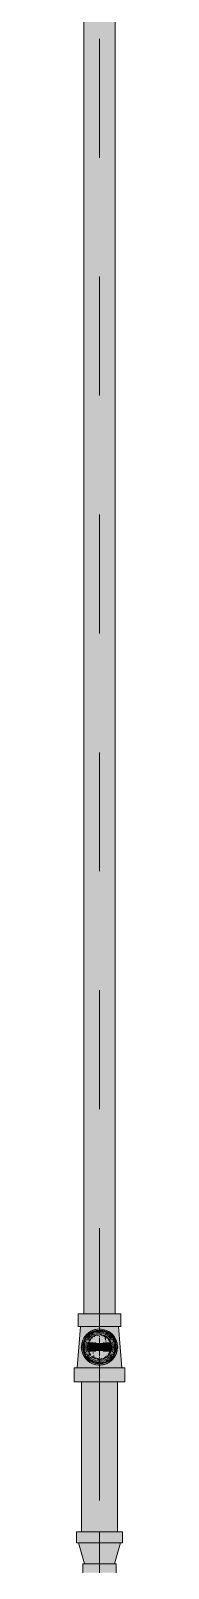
# Model space of a CAD drawing. Header units: millimetres. Extents: x -4000 to 187956, y -58990 to 162485.
# Drawn here: x 24216 to 24284, y 131155 to 133207 of the extents above; entities that cross this region are included whole.
import ezdxf

# ---------------------------------------------------------------- set-up
doc = ezdxf.new("R2010")
doc.units = ezdxf.units.MM
doc.linetypes.add('Dash 1_16_', pattern=[317.5, 158.75, -158.75])
for name, color, linetype, lineweight in [('F-SPRN', 3, 'Continuous', 9), ('P-PIPE', 3, 'Continuous', 9), ('P-PIPE-CNTR', 3, 'Continuous', 9)]:
    doc.layers.add(name, color=color, linetype=linetype, lineweight=lineweight)

# ---------------------------------------------------------------- blocks, each defined once
blk = doc.blocks.new('Sprinkler_Up - DN20-V233-FFS - TANG 1')
at = {"layer": 'F-SPRN', "transparency": 33554534}
for points in [[(4.6, 0), (22.2, 0), (18, 13.1), (6.9, 21.2), (-6.9, 21.2), (-18.2, 12.5), (-22.2, 0), (-3.9, 0.7), (-1.7, 2.9), (-1.2, 3.5), (-0.6, 4), (0.6, 4), (1.2, 3.5), (1.7, 2.9), (3.9, 0.7)], [(3.4, -21.2), (6.9, -21.2), (18, -13.1), (22.2, 0), (3.9, -0.7), (1.7, -2.9), (1.2, -3.5), (0.6, -4), (-0.6, -4), (-1.2, -3.5), (-1.7, -2.9), (-4.6, 0), (-22.2, 0), (-18, -13.1), (-6.9, -21.2), (0, -21.2)], [(0, -16.7), (4.3, -16.1), (11.8, -11.8), (16.1, -4.3), (16.1, 4.3), (10.8, 12.5), (8.3, 14.4), (0, 16.7), (-4.3, 16.1), (-11.8, 11.8), (-16.1, 4.3), (-16.1, -4.3), (-11.8, -11.8), (-8.3, -14.4)], [(0, -15.6), (7.8, -13.5), (13.5, -7.8), (15.1, -4), (15.1, 4), (13.5, 7.8), (7.8, 13.5), (0, 15.6), (-9.1, 12.5), (-11, 11), (-15.1, 4), (-15.1, -4), (-11, -11), (-7.8, -13.5)], [(-10.9, -5.5), (-10.9, 5.4), (-14.5, 5.4), (-14.5, -5.5)], [(-7.7, -5.5), (-7.7, 5.4), (-10.9, 5.4), (-10.9, -5.5)], [(0, -5.5), (0, 5.4), (-7.7, 5.4), (-7.7, -5.5)], [(0, 0), (5.7, 0), (2.9, 4.9), (-2.9, 4.9), (-5.7, 0)], [(2.9, -4.9), (5.7, 0), (-5.7, 0), (-2.9, -4.9)], [(0, 0), (4.6, 0), (0, 4.6), (-4.6, 0)], [(0, -4.6), (4.6, 0), (-4.6, 0)], [(0, -2.6), (1.3, 0), (-1.8, 0)], [(-1.3, 0), (1.8, 0), (0, 2.6)], [(7.7, -5.5), (7.7, 5.4), (0, 5.4), (0, -5.5)], [(7.7, -5.5), (10.9, -5.5), (10.9, 5.4), (7.7, 5.4)], [(14.5, -5.5), (14.5, 5.4), (10.9, 5.4), (10.9, -5.5)]]:
    blk.add_hatch(color=1, dxfattribs=at).paths.add_polyline_path(points)
at = {"layer": 'F-SPRN', "color": 1}
for p, q in [((-11.5, 5.4), (-14.5, 5.4)), ((-14.5, 5.4), (-11.3, 5.4)), ((-14.5, 5.4), (-14.5, 3.7)), ((-14.5, 3.3), (-14.5, 0)), ((-11.5, 5.4), (-11.5, 4)), ((-10.9, 1.9), (-10.9, 3.6)), ((-10.8, 5.4), (-8, 5.4)), ((-8.1, 5.4), (-10.8, 5.4)), ((-8.1, 5.4), (-8.1, 2.8)), ((-8.1, 2.5), (-8.1, 0.7)), ((-7.7, 4.8), (-7.7, 2.7)), ((-7.7, 4.8), (-7.7, 2.7)), ((-7.7, 2.1), (-7.7, 0.5)), ((-7.7, 2.1), (-7.7, 0.5)), ((-6.7, 5.4), (-4.7, 5.4)), ((-5.8, 3.8), (-5.8, 2.2)), ((-2.1, 0), (-2.1, 0)), ((-2.1, 0), (-2.1, -0.1)), ((-0.5, 2), (-0.6, 2)), ((-0.6, 2), (-0.6, 2)), ((0, 2.1), (-0.1, 2.1)), ((2.1, 0), (2.1, 0.1)), ((2.1, 0), (2.1, 0)), ((4.7, 5.4), (6.5, 5.4)), ((7.7, 5.4), (8.6, 5.4)), ((7.7, 5.2), (7.7, 2.7)), ((7.7, 5.2), (7.7, 2.7)), ((7.7, 2.3), (7.7, 0.5)), ((7.7, 2.3), (7.7, 0.5)), ((10.8, 5.4), (8.1, 5.4)), ((8.1, 5.4), (8.1, 2.8)), ((8.1, 2.5), (8.1, 0.4)), ((8.6, 5.4), (10.8, 5.4)), ((10.9, 5.4), (14.5, 5.4)), ((10.9, 3.6), (10.9, 0.2)), ((14.5, 5.4), (11.5, 5.4)), ((11.5, 5.4), (11.5, 4)), ((11.5, 3), (11.5, 0.2)), ((14.5, 5.4), (14.5, -5.5)), ((-14.5, -1.3), (-14.5, -3.7)), ((-11.1, -5.5), (-14.5, -5.5)), ((-14.5, -5.5), (-11.5, -5.5)), ((-10.9, -2.6), (-10.9, -1.3)), ((-10.8, -5.5), (-8.1, -5.5)), ((-7.8, -5.5), (-10.8, -5.5)), ((-8.1, -4.2), (-8.1, -5.5)), ((-7.7, -2.7), (-7.7, -4)), ((-7.7, -2.7), (-7.7, -4)), ((-7, -5.5), (-5.8, -5.5)), ((-4.8, -5.5), (-7, -5.5)), ((-5.8, -2.3), (-5.8, -3.8)), ((-2.1, -0.3), (-2, -0.4)), ((-2, -0.4), (-2, -0.5)), ((-2, -0.5), (-2, -0.6)), ((-2, -0.6), (-2, -0.7)), ((-2, -0.7), (-1.9, -0.7)), ((-1.9, -0.7), (-1.9, -0.8)), ((-1.9, -0.8), (-1.9, -0.9)), ((-1.9, -0.9), (-1.8, -1)), ((-1.8, -1), (-1.8, -1.1)), ((-1.8, -1), (-1.8, -1)), ((-1.8, -1.1), (-1.7, -1.2)), ((-1.7, -1.2), (-1.6, -1.3)), ((-1.7, -1.2), (-1.7, -1.2)), ((-1.6, -1.3), (-1.6, -1.4)), ((-1.6, -1.4), (-1.5, -1.4)), ((-1.5, -1.4), (-1.4, -1.5)), ((-1.4, -1.5), (-1.3, -1.6)), ((-1.4, -1.5), (-1.4, -1.5)), ((-1.3, -1.6), (-1.3, -1.7)), ((-1.3, -1.7), (-1.2, -1.7)), ((-1.2, -1.7), (-1.1, -1.7)), ((-1.1, -1.7), (-1.1, -1.8)), ((-1.1, -1.8), (-1, -1.8)), ((-1, -1.8), (-0.9, -1.9)), ((-0.9, -1.9), (-0.8, -1.9)), ((-0.8, -1.9), (-0.7, -2)), ((-0.8, -1.9), (-0.8, -1.9)), ((-0.7, -2), (-0.6, -2)), ((-0.6, -2), (-0.5, -2)), ((-0.5, -2), (-0.4, -2)), ((-0.4, -2), (-0.3, -2.1)), ((-0.4, -2), (-0.4, -2)), ((-0.3, -2.1), (-0.2, -2.1)), ((-0.2, -2.1), (-0.1, -2.1)), ((-0.1, -2.1), (0, -2.1)), ((0, -2.1), (0.1, -2.1)), ((0.1, -2.1), (0.2, -2.1)), ((0.1, -2.1), (0.1, -2.1)), ((0.2, -2.1), (0.3, -2.1)), ((0.3, -2.1), (0.4, -2)), ((0.4, -2), (0.5, -2)), ((0.5, -2), (0.6, -2)), ((0.6, -2), (0.7, -2)), ((0.6, -2), (0.6, -2)), ((0.7, -2), (0.8, -1.9)), ((0.8, -1.9), (0.9, -1.9)), ((0.9, -1.9), (1, -1.8)), ((0.9, -1.9), (0.9, -1.9)), ((1, -1.8), (1.1, -1.8)), ((1.1, -1.8), (1.2, -1.7)), ((1.2, -1.7), (1.3, -1.6)), ((1.2, -1.7), (1.2, -1.7)), ((1.3, -1.6), (1.4, -1.6)), ((1.4, -1.5), (1.5, -1.5)), ((1.4, -1.6), (1.4, -1.5)), ((1.5, -1.4), (1.6, -1.3)), ((1.5, -1.5), (1.5, -1.4)), ((1.6, -1.3), (1.7, -1.2)), ((1.6, -1.3), (1.6, -1.3)), ((1.7, -1.1), (1.8, -1.1)), ((1.7, -1.2), (1.7, -1.1)), ((1.8, -1), (1.9, -0.9)), ((1.8, -1.1), (1.8, -1)), ((1.9, -0.8), (2, -0.7)), ((1.9, -0.8), (1.9, -0.8)), ((1.9, -0.9), (1.9, -0.8)), ((2, -0.4), (2.1, -0.3)), ((2, -0.5), (2, -0.4)), ((2, -0.5), (2, -0.5)), ((2, -0.6), (2, -0.5)), ((2, -0.7), (2, -0.6)), ((2.1, -0.1), (2.1, 0)), ((2.1, -0.2), (2.1, -0.1)), ((2.1, -0.3), (2.1, -0.2)), ((7, -5.5), (4.8, -5.5)), ((5.8, -2.2), (5.8, -3.8)), ((5.8, -5.5), (7, -5.5)), ((7.7, -0.5), (7.7, -2.3)), ((7.7, -0.5), (7.7, -2.3)), ((7.7, -2.7), (7.7, -5.4)), ((7.7, -2.7), (7.7, -5.4)), ((10.8, -5.5), (7.7, -5.5)), ((8.1, -0.4), (8.1, -2.5)), ((8.1, -2.8), (8.1, -5.5)), ((8.1, -5.5), (10.8, -5.5)), ((10.9, -0.2), (10.9, -3.6)), ((14.5, -5.5), (10.9, -5.5)), ((11.5, -0.2), (11.5, -3)), ((11.5, -4), (11.5, -5.5)), ((11.5, -5.5), (14.5, -5.5))]:
    blk.add_line(p, q, dxfattribs=at)
at = {"layer": 'F-SPRN', "color": 1, "flags": 128}
for points in [[(-0.6, 2), (-0.7, 2), (-0.8, 1.9), (-0.9, 1.9), (-0.9, 1.9), (-1, 1.8), (-1.1, 1.8), (-1.2, 1.7), (-1.2, 1.7), (-1.3, 1.6), (-1.4, 1.6), (-1.4, 1.5), (-1.5, 1.5), (-1.5, 1.4), (-1.6, 1.3), (-1.6, 1.3), (-1.7, 1.2), (-1.7, 1.1), (-1.8, 1.1), (-1.8, 1), (-1.9, 0.9), (-1.9, 0.8), (-1.9, 0.8), (-2, 0.7), (-2, 0.6), (-2, 0.5), (-2, 0.5), (-2, 0.4), (-2.1, 0.3), (-2.1, 0.2), (-2.1, 0.1), (-2.1, 0)], [(-0.1, 2.1), (-0.1, 2.1), (-0.2, 2.1), (-0.3, 2.1), (-0.4, 2), (-0.5, 2)], [(2.1, 0.1), (2.1, 0.2), (2.1, 0.2), (2.1, 0.3), (2, 0.4), (2, 0.5), (2, 0.6), (2, 0.7), (1.9, 0.7), (1.9, 0.8), (1.9, 0.9), (1.8, 1), (1.8, 1), (1.8, 1.1), (1.7, 1.2), (1.7, 1.2), (1.6, 1.3), (1.6, 1.4), (1.5, 1.4), (1.4, 1.5), (1.4, 1.5), (1.3, 1.6), (1.3, 1.7), (1.2, 1.7), (1.1, 1.7), (1.1, 1.8), (1, 1.8), (0.9, 1.9), (0.8, 1.9), (0.8, 1.9), (0.7, 2), (0.6, 2), (0.5, 2), (0.4, 2), (0.4, 2), (0.3, 2.1), (0.2, 2.1), (0.1, 2.1), (0, 2.1)], [(-2.1, -0.1), (-2.1, -0.2), (-2.1, -0.2), (-2.1, -0.3)]]:
    blk.add_lwpolyline(points, dxfattribs=at)
at = {"layer": 'F-SPRN', "color": 1}
for radius, start, end in [(22.2, 360, 180), (21.9, 108.2621, 125.7507), (21.9, 99.348, 107.901), (21.9, 90.145, 98.8503), (21.9, 72.5583, 89.4624), (21.9, 54.2493, 71.7379), (21.9, 165.6773, 179.2615), (21.9, 144.9438, 164.8151), (21.9, 144, 144.9438), (21.9, 126.6942, 143.2701), (16.7, 167.6802, 180), (16.7, 167.6802, 180), (16.7, 155.3879, 164.9693), (16.7, 155.3879, 164.9693), (15.6, 166.4265, 180), (15.6, 166.4265, 180), (15.6, 150.9409, 165), (15.6, 159.6139, 165), (16.7, 136.7213, 149.931), (16.7, 136.7213, 149.931), (15.6, 150.9409, 156.3845), (15.6, 138.4214, 150), (15.6, 138.4214, 150), (16.7, 130.7528, 135), (16.7, 130.7528, 135), (16.7, 121.4181, 130.5751), (16.7, 121.4181, 130.5751), (15.6, 126.205, 133.2078), (15.6, 126.205, 133.2078), (16.7, 106.5995, 120), (16.7, 106.5995, 120), (15.6, 114.4363, 119.9813), (15.6, 114.4363, 119.9813), (4.63, 155.7832, 180), (4.63, 155.7832, 180), (16.7, 96.4143, 105), (16.7, 96.4143, 105), (4.63, 109.0192, 138.2703), (4.63, 109.0192, 138.2703), (15.6, 95.5762, 100.6843), (15.6, 95.5762, 100.6843), (2.56, 109.0192, 168.8278), (2.56, 109.0192, 168.8278), (2.04, 109.0192, 180), (16.7, 83.0684, 90), (16.7, 83.0684, 90), (4.63, 17.9592, 90), (4.63, 17.9592, 90), (3.81, 57.0577, 90), (2.56, 14.5599, 90), (2.56, 14.5599, 90), (2.04, 10.4703, 90), (15.6, 75.573, 80.5892), (15.6, 75.573, 80.5892), (3.81, 16.1605, 43.8358), (15.6, 67.5614, 74.5481), (15.6, 67.5614, 74.5481), (16.7, 59.0064, 75), (16.7, 60, 75), (15.6, 60.0187, 65.5637), (15.6, 60.0187, 65.5637), (15.6, 54.096, 60), (15.6, 54.096, 60), (16.7, 59.0064, 60), (16.7, 49.4249, 58.5819), (16.7, 49.4249, 58.5819), (15.6, 46.7922, 53.795), (15.6, 46.7922, 53.795), (16.7, 45, 49.2472), (16.7, 45, 49.2472), (15.6, 30, 41.5786), (15.6, 30, 41.5786), (16.7, 30, 43.2787), (16.7, 30, 43.2787), (21.9, 36.7299, 53.3058), (15.6, 23.6155, 29.5646), (15.6, 15, 29.5646), (15.6, 15, 20.3861), (16.7, 15, 24.6121), (16.7, 15, 24.6121), (15.6, 360, 13.6618), (15.6, 0, 13.6618), (16.7, 360, 12.3198), (16.7, 0, 12.3198), (21.9, 35.0562, 36), (21.9, 15.1849, 35.0562), (21.9, 0.7385, 14.3227), (22.2, 180, 360), (21.9, 180.7385, 194.3227), (21.9, 195.1849, 215.2302), (21.9, 216.7299, 233.3058), (16.7, 180, 192.3198), (16.7, 180, 192.3198), (16.7, 195.0307, 204.6121), (16.7, 195.0307, 204.6121), (15.6, 181.9082, 193.6618), (15.6, 181.9082, 193.6618), (15.6, 197.3339, 209.5646), (15.6, 197.3339, 209.5646), (16.7, 210.069, 223.2787), (16.7, 210.069, 223.2787), (15.6, 212.5472, 221.5786), (15.6, 212.5472, 221.5786), (21.9, 234.2493, 251.7379), (16.7, 229.4249, 238.5819), (16.7, 229.4249, 238.5819), (15.6, 233.795, 240), (15.6, 233.795, 240), (16.7, 240, 255), (16.7, 240, 255), (15.6, 240.0187, 254.5481), (15.6, 240.0187, 254.5481), (4.63, 197.9592, 0), (4.63, 197.9592, 360), (15.6, 255, 267.64), (15.6, 255, 267.64), (3.81, 196.1605, 360), (2.56, 191.1677, 270), (2.56, 191.1677, 270), (2.04, 190.4703, 270), (16.7, 263.0684, 270), (16.7, 263.0684, 270), (2.04, 270, 0), (2.56, 270, 0), (2.56, 270, 360), (15.6, 275.5762, 280.6843), (15.6, 275.5762, 280.6843), (16.7, 276.4143, 285), (16.7, 276.4143, 285), (16.7, 286.5995, 300.9936), (16.7, 286.5995, 300.9936), (15.6, 294.4363, 299.9813), (15.6, 294.4363, 299.9813), (21.9, 288.2621, 305.7507), (15.6, 300, 303.535), (15.6, 300, 303.535), (16.7, 301.4181, 310.5751), (16.7, 301.4181, 310.5751), (15.6, 306.205, 313.2078), (15.6, 306.205, 313.2078), (15.6, 318.4214, 330), (15.6, 318.4214, 330), (16.7, 316.7213, 330), (16.7, 316.7213, 330), (21.9, 306.6942, 323.2701), (15.6, 330.4354, 345), (15.6, 330.4354, 336.3845), (15.6, 339.6139, 345), (15.6, 346.3382, 360), (15.6, 346.3382, 360), (16.7, 335.3879, 345), (16.7, 335.3879, 345), (16.7, 347.6802, 360), (16.7, 347.6802, 360), (21.9, 324.7698, 344.8151), (21.9, 345.6773, 359.2615), (21.9, 252.5583, 269.4624), (21.9, 270.145, 278.8503), (21.9, 279.348, 287.901)]:
    blk.add_arc((0, 0), radius, start, end, dxfattribs=at)
blk = doc.blocks.new('Steel_Transition_Threaded_HoaPhat - Standard-V237-FFS - TANG 1')
at = {"layer": 'P-PIPE', "lineweight": 13, "transparency": 33554534}
h = blk.add_hatch(color=1, dxfattribs=at)
h.paths.add_polyline_path([(24250, 131427.6), (24258.6, 131429.5), (24261.3, 131430.6), (24265.9, 131434.2), (24269.5, 131438.8), (24271.7, 131444.3), (24272.5, 131450.1), (24271.7, 131455.9), (24268.5, 131462.6), (24265.9, 131466), (24258.6, 131470.7), (24255.8, 131471.8), (24250, 131472.6), (24244.2, 131471.8), (24238.8, 131469.6), (24231.5, 131462.6), (24230.5, 131461.3), (24228.3, 131455.9), (24227.5, 131450.1), (24228.3, 131444.3), (24230.5, 131438.8), (24234.1, 131434.2), (24238.8, 131430.6), (24244.2, 131428.4)])
h.paths.add_polyline_path([(24250, 131430), (24244.8, 131430.7), (24240, 131432.7), (24235.8, 131435.9), (24232.6, 131440), (24230.6, 131444.9), (24229.9, 131450.1), (24230.6, 131455.3), (24234.5, 131462.6), (24235.8, 131464.3), (24240, 131467.5), (24244.8, 131469.5), (24250, 131470.2), (24258.6, 131468.1), (24260.1, 131467.5), (24265.5, 131462.6), (24267.4, 131460.1), (24269.4, 131455.3), (24270.1, 131450.1), (24269.4, 131444.9), (24267.4, 131440), (24264.2, 131435.9), (24258.6, 131432.1), (24255.2, 131430.7)])
for points in [[(24250, 131430), (24250, 131433.7), (24241.8, 131435.9), (24235.8, 131441.9), (24233.6, 131450.1), (24235.8, 131458.3), (24241.8, 131464.3), (24250, 131466.5), (24250, 131470.2), (24244.8, 131469.5), (24240, 131467.5), (24234.5, 131462.6), (24232.6, 131460.1), (24230.6, 131455.3), (24229.9, 131450.1), (24230.6, 131444.9), (24232.6, 131440), (24235.8, 131435.9), (24240, 131432.7), (24244.8, 131430.7)], [(24250, 131431.6), (24258.6, 131433.8), (24259.3, 131434.1), (24263.1, 131437), (24266, 131440.8), (24267.9, 131445.3), (24268.5, 131450.1), (24267.9, 131454.9), (24263.5, 131462.6), (24263.1, 131463.2), (24258.6, 131466.4), (24254.8, 131468), (24250, 131468.6), (24245.2, 131468), (24240.8, 131466.1), (24236.5, 131462.6), (24234, 131459.3), (24232.1, 131454.9), (24231.5, 131450.1), (24232.1, 131445.3), (24234, 131440.8), (24236.9, 131437), (24240.8, 131434.1), (24245.2, 131432.2)], [(24250, 131430), (24258.6, 131432.1), (24260.1, 131432.7), (24264.2, 131435.9), (24267.4, 131440), (24269.4, 131444.9), (24270.1, 131450.1), (24269.4, 131455.3), (24265.5, 131462.6), (24264.2, 131464.3), (24258.6, 131468.1), (24255.2, 131469.5), (24250, 131470.2), (24250, 131466.5), (24258.2, 131464.3), (24264.2, 131458.3), (24266.4, 131450.1), (24264.2, 131441.9), (24258.2, 131435.9), (24250, 131433.7)]]:
    blk.add_hatch(color=1, dxfattribs=at).paths.add_polyline_path(points)
at = {"layer": 'P-PIPE', "color": 20, "lineweight": 13}
for radius, start, end in [(22.5, 90, 270), (22.5, 165, 270), (22.5, 90, 165), (20.1, 166.0499, 193.9501), (20.1, 150, 162.7449), (18.5, 166.5939, 180), (18.5, 166.5939, 193.4061), (18.5, 157.6232, 165), (18.5, 157.6232, 165), (20.1, 141.0399, 148.1553), (16.4, 168.5467, 178.9063), (18.5, 137.133, 150), (18.5, 137.133, 150), (16.4, 158.0319, 163.506), (20.1, 128.8856, 139.8677), (16.4, 143.5463, 150), (18.5, 135, 137.133), (18.5, 135, 137.133), (18.5, 123.4976, 133.2041), (18.5, 123.4976, 133.2041), (20.1, 109.6859, 125.0043), (16.4, 121.0738, 128.0319), (18.5, 106.819, 120), (18.5, 106.819, 120), (16.4, 115.1607, 120), (16.4, 107.4657, 111.9681), (20.1, 100.9975, 105), (18.5, 91.4353, 103.2046), (18.5, 91.4353, 103.2046), (16.4, 96.2132, 104.6042), (20.1, 90.5246, 98.5089), (22.5, 45, 90), (22.5, 270, 90), (18.5, 78.0986, 90), (18.5, 78.0986, 90), (20.1, 75.0607, 87.9279), (18.5, 60, 75), (18.5, 60, 75), (16.4, 66.9681, 72.9388), (20.1, 54.9957, 75), (22.5, 285, 45), (16.4, 58.3967, 60), (16.4, 50.4733, 56.6389), (18.5, 46.7959, 56.5024), (18.5, 46.7959, 56.5024), (20.1, 40.1323, 51.1144), (16.4, 30, 38.0319), (18.5, 42.867, 45), (18.5, 42.867, 45), (18.5, 30, 42.867), (18.5, 30, 42.867), (20.1, 31.8447, 38.9601), (16.4, 0, 8.0319), (18.5, 15, 22.3768), (18.5, 15, 22.3768), (20.1, 17.2551, 30), (18.5, 0, 13.4061), (18.5, 346.5939, 13.4061), (20.1, 346.0499, 13.9501), (20.1, 197.2551, 210), (18.5, 180, 193.4061), (18.5, 195, 202.3768), (18.5, 195, 202.3768), (20.1, 211.8447, 231.1144), (16.4, 184.8393, 191.4533), (18.5, 210, 223.5703), (18.5, 210, 223.5703), (16.4, 210.6635, 216.4537), (18.5, 226.7959, 236.5024), (18.5, 226.7959, 236.5024), (20.1, 234.9957, 255), (16.4, 230.4733, 236.6389), (18.5, 240, 255), (18.5, 240, 255), (16.4, 240, 246.5955), (16.4, 250.3629, 255), (18.5, 258.0986, 270), (18.5, 258.0986, 270), (16.4, 264.1652, 268.506), (18.5, 271.4353, 283.2046), (18.5, 271.4353, 283.2046), (16.4, 276.2132, 283.9063), (16.4, 287.4657, 291.9681), (18.5, 286.819, 300), (18.5, 286.819, 300), (16.4, 293.4045, 300), (20.1, 289.6859, 305.0043), (16.4, 300, 301.6033), (18.5, 303.4976, 313.2041), (18.5, 303.4976, 313.2041), (20.1, 308.8856, 328.1553), (18.5, 316.4297, 330), (18.5, 316.4297, 330), (16.4, 338.0319, 342.8691), (16.4, 353.5463, 0), (18.5, 337.6232, 345), (18.5, 337.6232, 345), (20.1, 330, 342.7449), (18.5, 346.5939, 0), (20.1, 255.0607, 267.9279), (22.5, 270, 285), (20.1, 270.5246, 278.5089), (20.1, 280.9975, 285)]:
    blk.add_arc((24250, 131450.1), radius, start, end, dxfattribs=at)

msp = doc.modelspace()

# ---------------------------------------------------------------- hatches: boundary and pattern name
at = {"layer": 'P-PIPE', "transparency": 33554534}
for points in [[(24250, 131494.3), (24250, 134148.9), (24228.9, 134148.9), (24229.6, 131494.3), (24244.5, 131494.3)], [(24250, 131494.3), (24271.1, 131494.3), (24270.4, 134148.9), (24250, 134148.9), (24250, 131499.1)], [(24242.6, 131477.6), (24250, 131477.6), (24250, 131494.3), (24221.4, 131494.3), (24222.3, 131477.6), (24235.7, 131477.6)], [(24278.6, 131477.6), (24277.7, 131494.3), (24250, 131494.3), (24250, 131477.6), (24277.7, 131477.6)], [(24221, 131422.2), (24250, 131422.2), (24250, 131428.9), (24242.5, 131430.3), (24236.3, 131434), (24231.8, 131439.3), (24229.3, 131445.9), (24229.1, 131453.5), (24233.3, 131462.6), (24236.2, 131466.1), (24244.4, 131470.2), (24250, 131471.2), (24250, 131477.6), (24224.7, 131477.6), (24220, 131422.2)], [(24250, 131426), (24258.6, 131427.8), (24262.1, 131429.2), (24267.1, 131433), (24270.9, 131438), (24273.3, 131443.8), (24274.1, 131450.1), (24273.3, 131456.3), (24270.5, 131462.6), (24267.1, 131467.1), (24258.6, 131472.4), (24256.2, 131473.4), (24250, 131474.2), (24243.8, 131473.4), (24237.9, 131471), (24233, 131467.1), (24229.1, 131462.1), (24226.7, 131456.3), (24225.9, 131450.1), (24226.7, 131443.8), (24229.1, 131438), (24233, 131433), (24237.9, 131429.2), (24243.8, 131426.8), (24248.9, 131426.1)], [(24280, 131422.2), (24274.4, 131477.6), (24250, 131477.6), (24250, 131471.2), (24259.1, 131468.9), (24263.8, 131466.1), (24268.4, 131460.6), (24270.9, 131453.5), (24270.7, 131445.9), (24268.2, 131439.3), (24263.7, 131434), (24257.5, 131430.3), (24250, 131428.9), (24250, 131422.2), (24279, 131422.2)], [(24241.7, 131435.6), (24242.8, 131437.6), (24241.7, 131441.7), (24242.8, 131445.9), (24245.8, 131449), (24257.2, 131454.3), (24258.4, 131458.4), (24257.2, 131462.6), (24255.9, 131464.3), (24250, 131466.8), (24241.7, 131464.6), (24235.5, 131458.4), (24233.3, 131450.1), (24235.5, 131441.7), (24238.2, 131438.3)], [(24250, 131433.4), (24258.6, 131435.8), (24261.8, 131438.3), (24266.1, 131445.8), (24266.1, 131454.4), (24260.9, 131462.6), (24258.4, 131464.6), (24250, 131466.8), (24245.7, 131466.2), (24238.2, 131461.9), (24233.9, 131454.4), (24233.9, 131445.8), (24238.2, 131438.3), (24241.7, 131435.6)], [(24217.4, 131403.8), (24250, 131403.8), (24250, 131422.2), (24216.2, 131422.2), (24216.2, 131403.8)], [(24283.8, 131403.8), (24282.6, 131422.2), (24250, 131422.2), (24250, 131403.8), (24282.6, 131403.8)], [(24243.8, 131203.5), (24250, 131203.5), (24250, 131403.8), (24225.9, 131403.8), (24226.7, 131203.5), (24237.9, 131203.5)], [(24250, 131203.5), (24274.1, 131203.5), (24273.3, 131403.8), (24250, 131403.8), (24250, 131280.1)], [(24280.8, 131188.6), (24279.8, 131203.5), (24219.2, 131203.5), (24220.3, 131188.6), (24279.8, 131188.6)], [(24264.2, 131160.7), (24270.1, 131160.7), (24277.1, 131188.6), (24221.9, 131188.6), (24230.6, 131160.7), (24260.1, 131160.7)], [(24228.3, 131148.9), (24272.5, 131148.9), (24271.7, 131160.7), (24227.5, 131160.7), (24227.5, 131148.9)]]:
    msp.add_hatch(color=1, dxfattribs=at).paths.add_polyline_path(points)

# ---------------------------------------------------------------- linework, layer by layer
at = {"layer": 'P-PIPE', "color": 20, "lineweight": 13}
for p, q in [((24228.9, 134148.9), (24228.9, 131494.3)), ((24271.1, 131494.3), (24271.1, 134148.9)), ((24221.4, 131494.3), (24221.4, 131477.6)), ((24228.8, 131494.3), (24221.4, 131494.3)), ((24250, 131494.3), (24221.4, 131494.3)), ((24228.9, 131494.3), (24229.6, 131494.3)), ((24229.7, 131494.3), (24235.1, 131494.3)), ((24235, 131494.3), (24229.8, 131494.3)), ((24235.6, 131494.3), (24257.5, 131494.3)), ((24242.6, 131494.3), (24235.7, 131494.3)), ((24250, 131494.3), (24242.6, 131494.3)), ((24257.4, 131494.3), (24250, 131494.3)), ((24278.6, 131494.3), (24250, 131494.3)), ((24264.3, 131494.3), (24257.4, 131494.3)), ((24258.6, 131494.3), (24264.4, 131494.3)), ((24264.9, 131494.3), (24270.3, 131494.3)), ((24270.2, 131494.3), (24265, 131494.3)), ((24270.4, 131494.3), (24271.1, 131494.3)), ((24278.6, 131494.3), (24271.2, 131494.3)), ((24278.6, 131477.6), (24278.6, 131494.3)), ((24224.7, 131477.6), (24220, 131422.2)), ((24221.4, 131477.6), (24224.6, 131477.6)), ((24221.4, 131477.6), (24250, 131477.6)), ((24225.5, 131477.6), (24229.8, 131477.6)), ((24229.8, 131477.6), (24234.7, 131477.6)), ((24235.7, 131477.6), (24241.9, 131477.6)), ((24243.4, 131477.6), (24250, 131477.6)), ((24250, 131477.6), (24256.6, 131477.6)), ((24250, 131477.6), (24278.6, 131477.6)), ((24257.4, 131477.6), (24258.6, 131477.6)), ((24259.7, 131477.6), (24264.3, 131477.6)), ((24265.3, 131477.6), (24270.2, 131477.6)), ((24270.2, 131477.6), (24274.5, 131477.6)), ((24280, 131422.2), (24275.3, 131477.6)), ((24275.4, 131477.6), (24278.6, 131477.6)), ((24216.2, 131422.2), (24216.2, 131403.8)), ((24219.8, 131422.2), (24216.2, 131422.2)), ((24250, 131422.2), (24216.2, 131422.2)), ((24226.1, 131422.2), (24221, 131422.2)), ((24233.1, 131422.2), (24226.1, 131422.2)), ((24241.3, 131422.2), (24233.1, 131422.2)), ((24250, 131422.2), (24242.2, 131422.2)), ((24257.8, 131422.2), (24250, 131422.2)), ((24283.8, 131422.2), (24250, 131422.2)), ((24266.9, 131422.2), (24258.7, 131422.2)), ((24273.9, 131422.2), (24266.9, 131422.2)), ((24279, 131422.2), (24273.9, 131422.2)), ((24283.8, 131422.2), (24280.2, 131422.2)), ((24283.8, 131403.8), (24283.8, 131422.2)), ((24216.2, 131403.8), (24225.8, 131403.8)), ((24216.2, 131403.8), (24250, 131403.8)), ((24225.9, 131403.8), (24225.9, 131203.5)), ((24232.9, 131403.8), (24225.9, 131403.8)), ((24226.6, 131403.8), (24232.9, 131403.8)), ((24233.1, 131403.8), (24241.3, 131403.8)), ((24266.9, 131403.8), (24233.1, 131403.8)), ((24241.3, 131403.8), (24250, 131403.8)), ((24250, 131403.8), (24258.7, 131403.8)), ((24250, 131403.8), (24283.8, 131403.8)), ((24258.7, 131403.8), (24266.9, 131403.8)), ((24267.1, 131403.8), (24273.4, 131403.8)), ((24274.1, 131403.8), (24267.1, 131403.8)), ((24274.1, 131203.5), (24274.1, 131403.8)), ((24274.2, 131403.8), (24283.8, 131403.8)), ((24219.2, 131203.5), (24219.2, 131188.6)), ((24280.8, 131203.5), (24219.2, 131203.5)), ((24225.7, 131203.5), (24219.2, 131203.5)), ((24219.2, 131188.6), (24221.7, 131188.6)), ((24219.2, 131188.6), (24280.8, 131188.6)), ((24221.9, 131188.6), (24229.9, 131160.7)), ((24223.3, 131188.6), (24228.2, 131188.6)), ((24225.9, 131203.5), (24228, 131203.5)), ((24228.2, 131203.5), (24226.5, 131203.5)), ((24228.2, 131188.6), (24234.6, 131188.6)), ((24234.6, 131203.5), (24229, 131203.5)), ((24229.1, 131203.5), (24270.9, 131203.5)), ((24242, 131203.5), (24234.6, 131203.5)), ((24234.6, 131188.6), (24242, 131188.6)), ((24250, 131203.5), (24242, 131203.5)), ((24242.7, 131188.6), (24250, 131188.6)), ((24258, 131203.5), (24250, 131203.5)), ((24250, 131188.6), (24257.3, 131188.6)), ((24265.4, 131203.5), (24258, 131203.5)), ((24258, 131188.6), (24265.4, 131188.6)), ((24271, 131203.5), (24265.4, 131203.5)), ((24265.4, 131188.6), (24271.8, 131188.6)), ((24270.1, 131160.7), (24278.1, 131188.6)), ((24273.5, 131203.5), (24271.8, 131203.5)), ((24271.8, 131188.6), (24276.7, 131188.6)), ((24272, 131203.5), (24274.1, 131203.5)), ((24280.8, 131203.5), (24274.3, 131203.5)), ((24278.3, 131188.6), (24280.8, 131188.6)), ((24280.8, 131188.6), (24280.8, 131203.5)), ((24227.5, 131160.7), (24227.5, 131148.9)), ((24272.5, 131160.7), (24227.5, 131160.7)), ((24229.8, 131160.7), (24227.5, 131160.7)), ((24234.1, 131160.7), (24230.6, 131160.7)), ((24238.8, 131160.7), (24234.1, 131160.7)), ((24244.2, 131160.7), (24238.8, 131160.7)), ((24250, 131160.7), (24244.8, 131160.7)), ((24255.2, 131160.7), (24250, 131160.7)), ((24261.3, 131160.7), (24255.8, 131160.7)), ((24265.9, 131160.7), (24261.3, 131160.7)), ((24269.4, 131160.7), (24265.9, 131160.7)), ((24272.5, 131160.7), (24270.2, 131160.7)), ((24272.5, 131148.9), (24272.5, 131160.7))]:
    msp.add_line(p, q, dxfattribs=at)
for radius, start, end in [(24.1, 90, 270), (24.1, 90, 148.5565), (24.1, 272.7305, 90), (24.1, 270, 90), (24.1, 150, 267.2695), (21.1, 165.7378, 177.9758), (24.1, 148.5565, 150), (21.1, 158.0211, 165), (21.1, 151.0876, 154.6013), (21.1, 137.2293, 141.8404), (21.1, 128.0211, 135), (21.1, 108.8679, 125.8689), (21.1, 99.731, 105), (21.1, 90, 98.0211), (21.1, 75, 87.7707), (21.1, 62.2293, 65.9159), (21.1, 54.1311, 60), (21.1, 39.4236, 50.5764), (21.1, 25.3987, 30), (21.1, 15, 21.9789), (21.1, 2.0242, 12.7707), (21.1, 183.5565, 194.2622), (21.1, 195, 203.0211), (21.1, 205.3987, 210), (21.1, 219.3488, 233.0211), (21.1, 234.4236, 245.5764), (21.1, 294.0841, 305.8689), (21.1, 315, 320.0725), (21.1, 321.9789, 326.1637), (21.1, 330, 334.6013), (21.1, 336.9789, 345), (21.1, 345.7378, 357.9758), (21.1, 246.9789, 251.1321), (21.1, 255, 270), (24.1, 267.2695, 270), (21.1, 270, 276.9789), (24.1, 270, 272.7305), (21.1, 279.731, 285)]:
    msp.add_arc((24250, 131450.1), radius, start, end, dxfattribs=at)
at = {"layer": 'P-PIPE', "color": 1}
for centre, radius, start, end in [((24250, 131450.1), 16.7, 170.1108, 177.203), ((24250, 131450.1), 16.7, 157.579, 164.2722), ((24250, 131458.4), 8.35, 69.0027, 79.2369), ((24250, 131458.4), 8.35, 316.3183, 330), ((24250, 131458.4), 8.35, 30, 30.1617), ((24250, 131458.4), 8.35, 20.1285, 29.0413), ((24250, 131458.4), 8.35, 8.0385, 17.9918), ((24250, 131458.4), 8.35, 352.2824, 1.6717), ((24250, 131450.1), 16.7, 58.4709, 60), ((24250, 131450.1), 16.7, 52.0082, 57.203), ((24250, 131450.1), 16.7, 46.0317, 51.8726), ((24250, 131450.1), 16.7, 39.3092, 45.2846), ((24250, 131450.1), 16.7, 32.3031, 39.2955), ((24250, 131450.1), 16.7, 23.314, 31.0974), ((24250, 131450.1), 16.7, 16.9375, 22.421), ((24250, 131450.1), 16.7, 4.3093, 9.8892), ((24250, 131450.1), 16.7, 182.797, 189.8892), ((24250, 131450.1), 16.7, 190.2154, 195.2487), ((24250, 131450.1), 16.7, 231.8726, 237.203), ((24250, 131441.7), 8.35, 172.0327, 181.5407), ((24250, 131441.7), 8.35, 199.9004, 209.0413), ((24250, 131441.7), 8.35, 131.0366, 150), ((24250, 131441.7), 8.35, 226.6998, 237.8461), ((24250, 131441.7), 8.35, 115.6806, 125.5287), ((24250, 131441.7), 8.35, 100.6842, 114.0387), ((24250, 131441.7), 8.35, 249.0027, 259.2369), ((24250, 131450.1), 16.7, 264.6626, 273.5288), ((24250, 131441.7), 8.35, 90, 100.6842), ((24250, 131458.4), 8.35, 270, 280.6842), ((24250, 131450.1), 16.7, 300, 301.5291), ((24250, 131450.1), 16.7, 308.1274, 313.9683), ((24250, 131450.1), 16.7, 314.7154, 320.6908), ((24250, 131450.1), 16.7, 328.9026, 336.686), ((24250, 131450.1), 16.7, 337.2636, 343.0625)]:
    msp.add_arc(centre, radius, start, end, dxfattribs=at)
at = {"layer": 'P-PIPE-CNTR', "color": 1, "linetype": 'Dash 1_16_'}
for p, q in [((24250, 134148.9), (24250, 131494.3)), ((24250, 134148.9), (24250, 131494.3)), ((24250, 131472.6), (24250, 131475.1)), ((24250, 131471.2), (24250, 131472.6)), ((24250, 131468.6), (24250, 131470.2)), ((24250, 131463.6), (24250, 131465.2)), ((24250, 131459.8), (24250, 131462.6)), ((24250, 131455.5), (24250, 131459.1)), ((24250, 131452.6), (24250, 131454.3)), ((24250, 131450.1), (24250, 131452.1)), ((24225, 131450.1), (24227.5, 131450.1)), ((24227.8, 131450.1), (24231.5, 131450.1)), ((24231.5, 131450.1), (24233.3, 131450.1)), ((24236.9, 131450.1), (24240.4, 131450.1)), ((24240.4, 131450.1), (24242.3, 131450.1)), ((24245.4, 131450.1), (24247.6, 131450.1)), ((24248.7, 131450.1), (24250, 131450.1)), ((24250, 131448), (24250, 131450.1)), ((24250, 131450.1), (24251.3, 131450.1)), ((24250, 131445.9), (24250, 131447.5)), ((24250, 131441.1), (24250, 131444.6)), ((24250, 131438.1), (24250, 131440.4)), ((24250, 131435), (24250, 131436.5)), ((24250, 131432.2), (24250, 131433.4)), ((24250, 131430), (24250, 131431.6)), ((24251.8, 131450.1), (24254.6, 131450.1)), ((24255.7, 131450.1), (24257.7, 131450.1)), ((24258.6, 131450.1), (24263.5, 131450.1)), ((24266.4, 131450.1), (24268.5, 131450.1)), ((24268.5, 131450.1), (24272.2, 131450.1)), ((24272.5, 131450.1), (24275, 131450.1)), ((24250, 131427.6), (24250, 131428.9)), ((24250, 131425.1), (24250, 131427.6)), ((24250, 131403.8), (24250, 131203.5)), ((24250, 131403.8), (24250, 131203.5))]:
    msp.add_line(p, q, dxfattribs=at)
at = {"layer": 'P-PIPE-CNTR', "color": 20, "lineweight": 13}
for p, q in [((24250, 131474.2), (24250, 131494.3)), ((24250, 131471.2), (24250, 131472.6)), ((24250, 131468.6), (24250, 131470.2)), ((24250, 131463.6), (24250, 131465.2)), ((24250, 131459.8), (24250, 131462.6)), ((24250, 131455.5), (24250, 131459.1)), ((24250, 131452.6), (24250, 131454.3)), ((24250, 131450.1), (24250, 131452.1)), ((24250, 131448), (24250, 131450.1)), ((24250, 131446.1), (24250, 131447.5)), ((24250, 131441.1), (24250, 131444.6)), ((24250, 131438.1), (24250, 131440.1)), ((24250, 131435.3), (24250, 131436.5)), ((24250, 131430), (24250, 131431.6)), ((24250, 131427.6), (24250, 131428.9)), ((24250, 131426.1), (24250, 131427.6)), ((24250, 131403.8), (24250, 131426)), ((24250, 131203.5), (24250, 131148.9))]:
    msp.add_line(p, q, dxfattribs=at)

# ---------------------------------------------------------------- block references
at = {"layer": 'F-SPRN', "color": 1}
msp.add_blockref('Sprinkler_Up - DN20-V233-FFS - TANG 1', (24250, 131450.1), dxfattribs=at)
at = {"layer": 'P-PIPE', "color": 20, "lineweight": 13}
msp.add_blockref('Steel_Transition_Threaded_HoaPhat - Standard-V237-FFS - TANG 1', (0, 0), dxfattribs=at)

doc.saveas('drawing.dxf')
